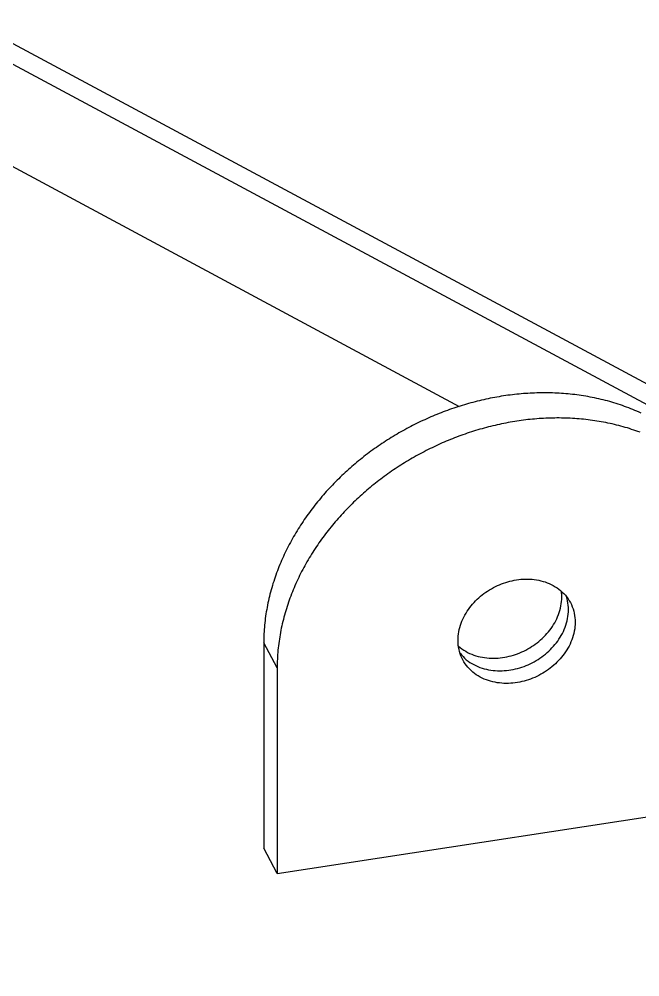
# Model space of a CAD drawing. Header units: millimetres. Extents: x 0 to 841, y 0 to 594.
# Drawn here: x 482.3 to 515.7, y 316.6 to 368.2 of the extents above; entities that cross this region are included whole.
import ezdxf

# ---------------------------------------------------------------- set-up
doc = ezdxf.new("R2010")
doc.units = ezdxf.units.MM
doc.layers.add('FINA', color=7, linetype='CONTINUOUS', lineweight=25)

msp = doc.modelspace()

# ---------------------------------------------------------------- linework, layer by layer
at = {"layer": 'FINA'}
for points in [[(479.518, 368.235), (599.5, 303.818)], [(479.517, 367.128), (598.469, 303.264)], [(477.33, 362.766), (506.009, 347.368)], [(515.815, 347.004), (515.705, 347.054), (515.595, 347.103), (515.485, 347.15), (515.374, 347.197), (515.263, 347.242), (515.151, 347.286), (515.038, 347.329), (514.926, 347.37), (514.812, 347.41), (514.699, 347.45), (514.585, 347.488), (514.47, 347.524), (514.355, 347.56), (514.24, 347.594), (514.125, 347.627), (514.009, 347.66), (513.893, 347.69), (513.776, 347.72), (513.659, 347.749), (513.542, 347.776), (513.425, 347.802), (513.307, 347.827), (513.19, 347.851), (513.072, 347.874), (512.953, 347.896), (512.835, 347.916), (512.716, 347.936), (512.597, 347.954), (512.479, 347.971), (512.359, 347.987), (512.24, 348.002), (512.121, 348.016), (512.001, 348.029), (511.882, 348.041), (511.762, 348.051), (511.642, 348.061), (511.522, 348.07), (511.402, 348.077), (511.282, 348.083), (511.162, 348.089), (511.042, 348.093), (510.922, 348.096), (510.801, 348.098), (510.681, 348.099), (510.561, 348.099), (510.441, 348.098), (510.321, 348.096), (510.2, 348.093), (510.08, 348.089), (509.96, 348.084), (509.84, 348.078), (509.72, 348.071), (509.6, 348.064), (509.48, 348.055), (509.36, 348.045), (509.241, 348.034), (509.121, 348.022), (509.002, 348.009), (508.882, 347.995), (508.763, 347.98), (508.644, 347.965), (508.525, 347.948), (508.406, 347.93), (508.287, 347.912), (508.168, 347.892), (508.05, 347.872), (507.932, 347.85), (507.813, 347.828), (507.695, 347.805), (507.578, 347.781), (507.46, 347.756), (507.343, 347.73), (507.226, 347.703), (507.109, 347.675), (506.992, 347.647), (506.875, 347.617), (506.759, 347.587), (506.643, 347.556), (506.527, 347.524), (506.411, 347.491), (506.296, 347.457), (506.181, 347.422), (506.066, 347.386), (505.952, 347.35), (505.837, 347.313), (505.723, 347.274), (505.61, 347.235), (505.496, 347.196), (505.383, 347.155), (505.27, 347.113), (505.158, 347.071), (505.046, 347.028), (504.934, 346.984), (504.822, 346.939), (504.711, 346.894), (504.6, 346.847), (504.489, 346.8), (504.379, 346.752), (504.269, 346.703), (504.16, 346.653), (504.051, 346.603), (503.942, 346.552), (503.834, 346.5), (503.726, 346.447), (503.618, 346.393), (503.511, 346.339), (503.404, 346.284), (503.298, 346.228), (503.192, 346.171), (503.086, 346.114), (502.981, 346.055), (502.876, 345.996), (502.772, 345.937), (502.668, 345.876), (502.565, 345.815), (502.462, 345.753), (502.359, 345.69), (502.257, 345.627), (502.155, 345.562), (502.054, 345.497), (501.954, 345.432), (501.854, 345.365), (501.754, 345.298), (501.655, 345.23), (501.556, 345.161), (501.458, 345.092), (501.36, 345.022), (501.263, 344.951), (501.166, 344.879), (501.07, 344.807), (500.975, 344.734), (500.88, 344.66), (500.785, 344.586), (500.692, 344.511), (500.598, 344.435), (500.505, 344.359), (500.413, 344.282), (500.322, 344.204), (500.231, 344.125), (500.14, 344.046), (500.05, 343.966), (499.961, 343.885), (499.873, 343.804), (499.785, 343.722), (499.697, 343.64), (499.611, 343.556), (499.525, 343.472), (499.439, 343.388), (499.355, 343.303), (499.27, 343.217), (499.187, 343.13), (499.104, 343.043), (499.022, 342.955), (498.941, 342.866), (498.86, 342.777), (498.78, 342.687), (498.701, 342.597), (498.623, 342.506), (498.545, 342.414), (498.468, 342.322), (498.392, 342.229), (498.316, 342.135), (498.242, 342.041), (498.168, 341.946), (498.095, 341.851), (498.022, 341.755), (497.951, 341.658), (497.88, 341.561), (497.81, 341.464), (497.741, 341.365), (497.673, 341.266), (497.605, 341.167), (497.539, 341.067), (497.473, 340.966), (497.408, 340.865), (497.344, 340.763), (497.281, 340.661), (497.219, 340.558), (497.158, 340.454), (497.097, 340.35), (497.038, 340.246), (496.979, 340.141), (496.922, 340.035), (496.865, 339.929), (496.81, 339.822), (496.755, 339.715), (496.702, 339.608), (496.649, 339.5), (496.597, 339.391), (496.547, 339.282), (496.497, 339.172), (496.449, 339.062), (496.401, 338.952), (496.355, 338.841), (496.31, 338.73), (496.266, 338.618), (496.222, 338.506), (496.18, 338.393), (496.14, 338.28), (496.1, 338.167), (496.061, 338.053), (496.024, 337.939), (495.987, 337.824), (495.952, 337.709), (495.918, 337.594), (495.886, 337.478), (495.854, 337.362), (495.824, 337.246), (495.795, 337.129), (495.767, 337.012), (495.74, 336.895), (495.715, 336.777), (495.691, 336.659), (495.668, 336.541), (495.647, 336.423), (495.627, 336.305), (495.608, 336.186), (495.591, 336.067), (495.574, 335.948), (495.56, 335.829), (495.546, 335.709), (495.534, 335.589), (495.523, 335.47), (495.514, 335.35), (495.506, 335.23), (495.5, 335.11), (495.495, 334.99), (495.491, 334.87), (495.489, 334.749), (495.488, 334.629)], [(515.76, 345.973), (515.647, 346.015), (515.534, 346.055), (515.42, 346.094), (515.306, 346.132), (515.191, 346.169), (515.077, 346.205), (514.961, 346.239), (514.846, 346.272), (514.73, 346.304), (514.614, 346.335), (514.497, 346.365), (514.381, 346.393), (514.263, 346.421), (514.146, 346.447), (514.029, 346.472), (513.911, 346.496), (513.793, 346.519), (513.675, 346.541), (513.556, 346.561), (513.437, 346.581), (513.319, 346.599), (513.2, 346.616), (513.081, 346.632), (512.961, 346.647), (512.842, 346.661), (512.722, 346.674), (512.603, 346.686), (512.483, 346.696), (512.363, 346.706), (512.243, 346.714), (512.123, 346.722), (512.003, 346.728), (511.883, 346.733), (511.763, 346.738), (511.643, 346.741), (511.523, 346.743), (511.402, 346.744), (511.282, 346.744), (511.162, 346.743), (511.042, 346.741), (510.922, 346.738), (510.801, 346.734), (510.681, 346.729), (510.561, 346.723), (510.441, 346.716), (510.321, 346.708), (510.201, 346.699), (510.082, 346.689), (509.962, 346.678), (509.842, 346.667), (509.723, 346.654), (509.603, 346.64), (509.484, 346.625), (509.365, 346.609), (509.246, 346.593), (509.127, 346.575), (509.008, 346.556), (508.89, 346.537), (508.771, 346.517), (508.653, 346.495), (508.535, 346.473), (508.417, 346.45), (508.299, 346.426), (508.181, 346.401), (508.064, 346.375), (507.947, 346.348), (507.83, 346.32), (507.713, 346.292), (507.596, 346.262), (507.48, 346.232), (507.364, 346.2), (507.248, 346.168), (507.133, 346.135), (507.017, 346.101), (506.902, 346.067), (506.787, 346.031), (506.673, 345.995), (506.559, 345.957), (506.445, 345.919), (506.331, 345.88), (506.217, 345.84), (506.104, 345.8), (505.991, 345.758), (505.879, 345.716), (505.767, 345.673), (505.655, 345.629), (505.543, 345.584), (505.432, 345.538), (505.321, 345.492), (505.211, 345.445), (505.1, 345.397), (504.991, 345.348), (504.881, 345.298), (504.772, 345.248), (504.663, 345.197), (504.555, 345.144), (504.447, 345.092), (504.339, 345.038), (504.232, 344.984), (504.125, 344.929), (504.019, 344.873), (503.913, 344.816), (503.807, 344.758), (503.702, 344.7), (503.597, 344.641), (503.493, 344.581), (503.389, 344.521), (503.286, 344.46), (503.183, 344.398), (503.08, 344.335), (502.978, 344.271), (502.877, 344.207), (502.776, 344.142), (502.675, 344.076), (502.575, 344.01), (502.475, 343.943), (502.376, 343.875), (502.277, 343.806), (502.179, 343.737), (502.081, 343.667), (501.984, 343.596), (501.888, 343.524), (501.792, 343.452), (501.696, 343.379), (501.601, 343.305), (501.507, 343.231), (501.413, 343.156), (501.319, 343.08), (501.227, 343.004), (501.134, 342.926), (501.043, 342.849), (500.952, 342.77), (500.861, 342.691), (500.772, 342.611), (500.682, 342.53), (500.594, 342.449), (500.506, 342.367), (500.419, 342.284), (500.332, 342.201), (500.246, 342.117), (500.16, 342.033), (500.076, 341.947), (499.992, 341.861), (499.908, 341.775), (499.826, 341.688), (499.744, 341.6), (499.662, 341.511), (499.582, 341.422), (499.502, 341.332), (499.422, 341.242), (499.344, 341.151), (499.266, 341.059), (499.189, 340.967), (499.113, 340.874), (499.038, 340.78), (498.963, 340.686), (498.889, 340.591), (498.816, 340.496), (498.743, 340.4), (498.672, 340.303), (498.601, 340.206), (498.531, 340.108), (498.462, 340.01), (498.394, 339.911), (498.326, 339.811), (498.26, 339.711), (498.194, 339.611), (498.129, 339.509), (498.065, 339.408), (498.002, 339.305), (497.94, 339.202), (497.879, 339.099), (497.818, 338.995), (497.759, 338.891), (497.701, 338.785), (497.643, 338.68), (497.587, 338.574), (497.531, 338.467), (497.476, 338.36), (497.423, 338.253), (497.37, 338.144), (497.319, 338.036), (497.268, 337.927), (497.218, 337.817), (497.17, 337.707), (497.123, 337.597), (497.076, 337.486), (497.031, 337.375), (496.987, 337.263), (496.944, 337.151), (496.902, 337.038), (496.861, 336.925), (496.821, 336.811), (496.782, 336.698), (496.745, 336.583), (496.709, 336.469), (496.674, 336.354), (496.64, 336.238), (496.607, 336.123), (496.575, 336.007), (496.545, 335.89), (496.516, 335.774), (496.488, 335.657), (496.462, 335.54), (496.436, 335.422), (496.412, 335.304), (496.39, 335.186), (496.368, 335.068), (496.348, 334.949), (496.329, 334.831), (496.312, 334.712), (496.296, 334.593), (496.281, 334.473), (496.267, 334.354), (496.255, 334.234), (496.245, 334.115), (496.235, 333.995), (496.227, 333.875), (496.221, 333.755), (496.216, 333.635), (496.212, 333.514), (496.21, 333.394), (496.209, 333.274)], [(506.214, 333.711), (506.16, 333.819), (506.113, 333.929), (506.072, 334.042), (506.037, 334.157), (506.008, 334.273), (505.986, 334.391), (505.97, 334.51), (505.959, 334.63), (505.956, 334.749), (505.957, 334.869), (505.965, 334.989), (505.979, 335.108), (505.998, 335.227), (506.022, 335.344), (506.051, 335.461), (506.086, 335.576), (506.125, 335.689), (506.168, 335.801), (506.216, 335.911), (506.268, 336.019), (506.325, 336.125), (506.385, 336.229), (506.449, 336.331), (506.516, 336.43), (506.587, 336.527), (506.661, 336.622), (506.738, 336.714), (506.818, 336.803), (506.901, 336.89), (506.986, 336.974), (507.074, 337.055), (507.165, 337.134), (507.258, 337.21), (507.353, 337.283), (507.451, 337.353), (507.55, 337.42), (507.652, 337.484), (507.755, 337.545), (507.86, 337.603), (507.967, 337.658), (508.075, 337.709), (508.185, 337.758), (508.296, 337.803), (508.409, 337.844), (508.523, 337.883), (508.637, 337.917), (508.753, 337.949), (508.87, 337.976), (508.988, 338), (509.106, 338.021), (509.225, 338.037), (509.344, 338.05), (509.464, 338.058), (509.584, 338.063), (509.704, 338.063), (509.824, 338.059), (509.943, 338.051), (510.063, 338.038), (510.182, 338.021), (510.3, 338), (510.417, 337.973), (510.533, 337.942), (510.647, 337.907), (510.76, 337.866), (510.871, 337.82), (510.98, 337.77), (511.086, 337.714), (511.19, 337.654), (511.291, 337.589), (511.388, 337.518), (511.482, 337.443), (511.571, 337.363), (511.656, 337.279), (511.737, 337.19), (511.813, 337.097), (511.883, 337), (511.948, 336.899), (512.007, 336.795)], [(505.976, 334.455), (506.068, 334.377), (506.165, 334.304), (506.264, 334.236), (506.367, 334.173), (506.473, 334.115), (506.581, 334.062), (506.692, 334.014), (506.804, 333.971), (506.919, 333.933), (507.035, 333.9), (507.152, 333.872), (507.27, 333.848), (507.389, 333.829), (507.509, 333.815), (507.629, 333.805), (507.75, 333.799), (507.87, 333.798), (507.991, 333.801), (508.111, 333.808), (508.231, 333.819), (508.351, 333.834), (508.47, 333.853), (508.589, 333.876), (508.706, 333.902), (508.823, 333.933), (508.939, 333.966), (509.053, 334.004), (509.167, 334.044), (509.279, 334.089), (509.39, 334.136), (509.499, 334.187), (509.607, 334.241), (509.713, 334.298), (509.818, 334.359), (509.92, 334.422), (510.021, 334.489), (510.119, 334.558), (510.216, 334.631), (510.31, 334.706), (510.401, 334.784), (510.491, 334.866), (510.577, 334.949), (510.661, 335.036), (510.743, 335.125), (510.821, 335.217), (510.896, 335.311), (510.968, 335.408), (511.036, 335.507), (511.101, 335.609), (511.162, 335.713), (511.22, 335.819), (511.273, 335.927), (511.322, 336.037), (511.367, 336.149), (511.407, 336.263), (511.443, 336.378), (511.473, 336.495), (511.498, 336.613), (511.518, 336.732), (511.533, 336.851), (511.542, 336.972), (511.545, 337.092)], [(511.545, 337.092), (511.544, 337.145), (511.542, 337.197), (511.539, 337.25), (511.535, 337.302), (511.53, 337.355), (511.524, 337.407)], [(511.905, 336.415), (511.902, 336.534), (511.893, 336.652), (511.878, 336.77), (511.857, 336.887), (511.83, 337.003), (511.797, 337.117)], [(512.007, 336.795), (512.062, 336.685), (512.11, 336.573), (512.151, 336.458), (512.187, 336.341), (512.215, 336.222), (512.238, 336.102), (512.253, 335.981), (512.263, 335.859), (512.266, 335.737)], [(506.064, 334.066), (506.141, 333.973), (506.224, 333.885), (506.311, 333.8), (506.402, 333.721), (506.498, 333.646), (506.597, 333.577), (506.699, 333.512), (506.805, 333.452), (506.913, 333.398), (507.024, 333.349), (507.136, 333.304), (507.251, 333.265), (507.367, 333.23), (507.485, 333.201), (507.603, 333.176), (507.723, 333.156), (507.843, 333.14), (507.963, 333.129), (508.084, 333.122), (508.206, 333.12), (508.327, 333.122), (508.448, 333.129), (508.568, 333.139), (508.689, 333.153), (508.808, 333.172), (508.928, 333.194), (509.046, 333.22), (509.163, 333.25), (509.28, 333.283), (509.395, 333.32), (509.51, 333.36), (509.622, 333.404), (509.734, 333.451), (509.844, 333.502), (509.953, 333.556), (510.06, 333.613), (510.165, 333.673), (510.268, 333.736), (510.369, 333.803), (510.468, 333.872), (510.565, 333.945), (510.66, 334.02), (510.753, 334.099), (510.843, 334.18), (510.93, 334.264), (511.015, 334.35), (511.096, 334.44), (511.175, 334.532), (511.251, 334.626), (511.323, 334.724), (511.392, 334.823), (511.458, 334.925), (511.52, 335.029), (511.577, 335.136), (511.631, 335.244), (511.681, 335.355), (511.726, 335.467), (511.766, 335.582), (511.802, 335.697), (511.833, 335.815), (511.858, 335.933), (511.879, 336.052), (511.893, 336.173), (511.902, 336.294), (511.905, 336.415)], [(512.266, 335.737), (512.263, 335.616), (512.254, 335.494), (512.239, 335.374), (512.219, 335.254), (512.193, 335.135), (512.162, 335.018), (512.126, 334.902), (512.086, 334.787), (512.04, 334.675), (511.99, 334.564), (511.936, 334.455), (511.878, 334.348), (511.816, 334.244), (511.75, 334.142), (511.681, 334.042), (511.608, 333.945), (511.532, 333.85), (511.453, 333.758), (511.371, 333.668), (511.286, 333.582), (511.198, 333.498), (511.108, 333.416), (511.015, 333.338), (510.92, 333.263), (510.822, 333.19), (510.723, 333.121), (510.621, 333.054), (510.517, 332.991), (510.412, 332.931), (510.304, 332.874), (510.196, 332.82), (510.085, 332.769), (509.973, 332.722), (509.86, 332.679), (509.745, 332.639), (509.629, 332.602), (509.512, 332.569), (509.394, 332.539), (509.276, 332.514), (509.156, 332.492), (509.036, 332.474), (508.915, 332.46), (508.794, 332.45), (508.673, 332.444), (508.551, 332.443), (508.43, 332.445), (508.309, 332.453), (508.188, 332.464), (508.067, 332.48), (507.948, 332.501), (507.829, 332.527), (507.711, 332.557), (507.595, 332.592), (507.48, 332.633), (507.368, 332.678), (507.257, 332.728), (507.149, 332.784), (507.044, 332.844), (506.941, 332.91), (506.843, 332.981), (506.748, 333.056), (506.657, 333.137), (506.57, 333.222), (506.488, 333.312), (506.411, 333.406), (506.34, 333.504), (506.274, 333.606), (506.214, 333.711)], [(496.209, 333.274), (495.488, 334.629)], [(495.488, 334.629), (495.488, 323.556)], [(496.209, 333.274), (496.209, 322.201)], [(496.209, 322.201), (522.012, 326.159)], [(496.209, 322.201), (495.488, 323.556)]]:
    msp.add_lwpolyline(points, dxfattribs=at)

doc.saveas('drawing.dxf')
